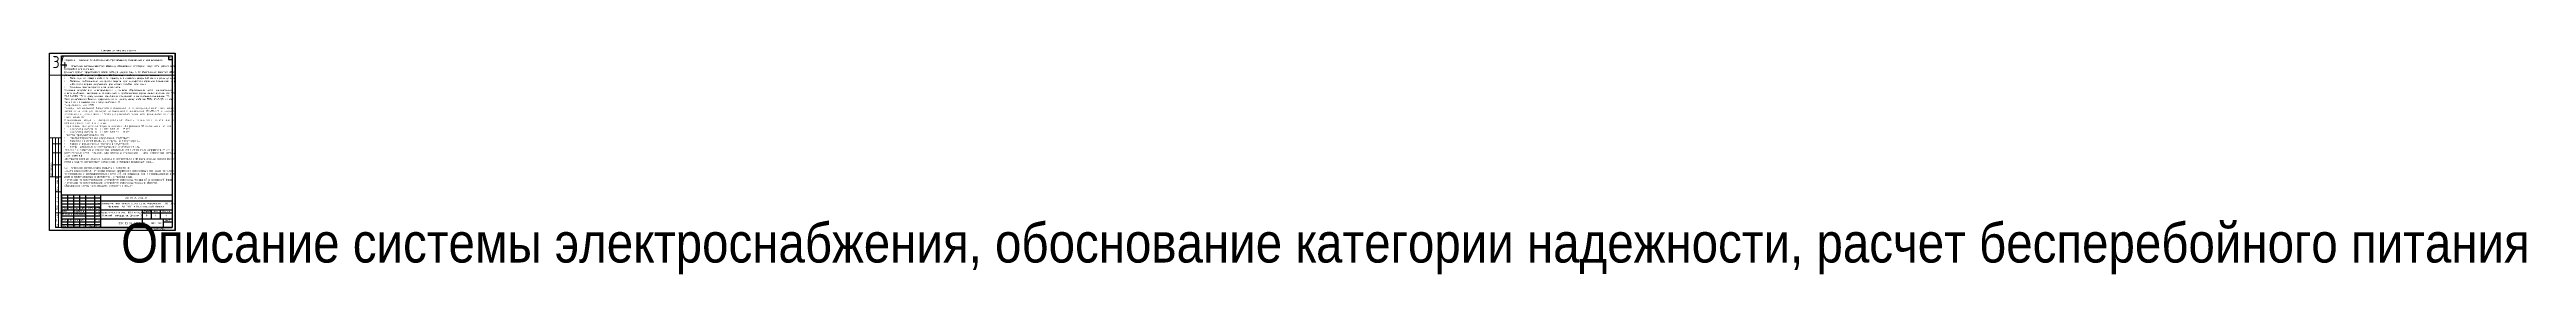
# Paper-space layout '34' of a CAD drawing. Extents: x 0 to 4144, y -73 to 303.
# The model-space entities are those that its viewports show. They can reach past a viewport. Long polylines and large blocks are cut down to what shows.
import ezdxf
from ezdxf.enums import TextEntityAlignment as Align

# ---------------------------------------------------------------- set-up
doc = ezdxf.new("R2018")
doc.units = 0
doc.header["$MEASUREMENT"] = 0
doc.layers.get('0').update_dxf_attribs({"linetype": 'CONTINUOUS'})
doc.layers.get('Defpoints').update_dxf_attribs({"linetype": 'CONTINUOUS'})
doc.layers.add('ВЭ', color=1, linetype='CONTINUOUS')
doc.styles.get("Standard").update_dxf_attribs({"font": ''})
doc.styles.add('мой', font='', dxfattribs={"width": 0.9, "height": 3})
doc.styles.get('Standard').set_extended_font_data('GOST Common')
doc.styles.get('мой').set_extended_font_data('GOST Common')

# ---------------------------------------------------------------- blocks, each defined once
blk = doc.blocks.new('*T56')
at = {"color": 0, "linetype": 'ByBlock', "lineweight": -2, "transparency": 16777216}
for p, q in [((0, 0), (6, 0)), ((0, 0), (0, -6)), ((6, 0), (6, -6)), ((0, -6), (6, -6))]:
    blk.add_line(p, q, dxfattribs=at)
blk = doc.blocks.new('*T54')
at = {"color": 0, "linetype": 'ByBlock', "lineweight": -2, "transparency": 16777216}
for p, q in [((0, 0), (185, 0)), ((0, 0), (0, -55)), ((10, 0), (10, -25)), ((20, 0), (20, -55)), ((30, 0), (30, -25)), ((40, 0), (40, -55)), ((55, 0), (55, -55)), ((65, 0), (65, -55)), ((185, 0), (185, -55)), ((0, -5), (65, -5)), ((0, -10), (185, -10)), ((0, -15), (65, -15)), ((0, -20), (65, -20)), ((0, -25), (185, -25)), ((0, -30), (65, -30)), ((0, -35), (65, -35)), ((0, -40), (185, -40)), ((135, -25), (135, -55)), ((135, -30), (185, -30)), ((150, -25), (150, -40)), ((165, -25), (165, -40)), ((0, -45), (65, -45)), ((0, -50), (65, -50)), ((0, -55), (185, -55))]:
    blk.add_line(p, q, dxfattribs=at)
at = {"color": 0, "transparency": 16777216, "char_height": 3, "style": 'мой'}
for s, insert, width, attachment_point in [('ГИП', (1, -27.5), 18, 4), ('Н. контр.', (1, -32.5), 18, 4), ('Разработ.', (1, -42.5), 18, 4), ('Изм.', (5, -22.5), 10, 5), ('{\\W0.7;Кол.уч}', (15, -22.5), 10, 5), ('Лист', (25, -22.5), 9, 5), ('Медведев', (30, -32.5), 19, 5), ('Стрижов', (30, -27.5), 19, 5), ('Костив', (30, -42.5), 19, 5), ('{\\W0.75;№Док}', (35, -22.5), 10, 5), ('Подп.', (47.5, -22.5), 15, 5), ('Дата', (60, -22.5), 10, 5), ('04.24', (60, -27.5), 9, 5), ('04.24', (60, -32.5), 9, 5), ('04.24', (60, -42.5), 9, 5), ('Распределительная сеть ШПД по адресу: г. Нижний Новгород, ул. Деловая 22 ', (100, -32.5), 69, 5), ('Строительство сети передачи данных по технологии FTTB 1Gbps филиала ПАО "МТС" в Нижегородской области', (125, -17.5), 119, 5), ('ОСК-03-04-2024-ЛГ', (125, -5), 119, 5), ('Стадия', (142.5, -27.5), 14, 5), ('Р', (142.5, -35), 14, 5), ('Лист', (157.5, -27.5), 14, 5), ('Листов', (175, -27.5), 19, 5), ('ООО "ОСК"', (160, -47.5), 49, 5)]:
    blk.add_mtext(s, dxfattribs=dict(at, insert=insert, width=width, attachment_point=attachment_point))
blk = doc.blocks.new('*T55')
at = {"color": 0, "linetype": 'ByBlock', "lineweight": 30, "transparency": 16777216}
for p, q in [((0, 0), (185, 0)), ((0, 0), (0, -15)), ((10, 0), (10, -15)), ((20, 0), (20, -15)), ((30, 0), (30, -15)), ((40, 0), (40, -15)), ((55, 0), (55, -15)), ((65, 0), (65, -15)), ((185, 0), (185, -15)), ((0, -15), (185, -15))]:
    blk.add_line(p, q, dxfattribs=at)
at = {"color": 0, "linetype": 'ByBlock', "lineweight": -2, "transparency": 16777216}
for p, q in [((170, 0), (170, -15)), ((0, -5), (65, -5)), ((0, -10), (65, -10)), ((170, -5), (185, -5))]:
    blk.add_line(p, q, dxfattribs=at)
at = {"color": 0, "lineweight": 18, "transparency": 16777216, "attachment_point": 5, "style": 'мой'}
for s, insert, char_height, width in [('Изм.', (5, -12.5), 2.5, 9), ('Кол.уч', (15, -12.5), 2.5, 9), ('Лист', (25, -12.5), 2.5, 9), ('№ док', (35, -12.5), 2.5, 9), ('Подпись', (47.5, -12.5), 2.5, 14), ('Дата', (60, -12.5), 2.5, 9), ('ОСК-03-04-2024-ЛГ', (117.5, -7.5), 3.5, 104), ('Лист', (177.5, -2.5), 3, 14)]:
    blk.add_mtext(s, dxfattribs=dict(at, insert=insert, char_height=char_height, width=width))
blk = doc.blocks.new('*U53')
at = {"lineweight": 13}
for p, q in [((0, 90), (0, 155)), ((0, 155), (20, 155)), ((5, 90), (5, 155)), ((5, 145), (20, 145)), ((5, 130), (20, 130)), ((10, 90), (10, 155)), ((15, 90), (15, 155)), ((20, 90), (20, 155)), ((0, 90), (20, 90)), ((5, 110), (20, 110)), ((10, 5), (10, 90)), ((10, 90), (20, 90)), ((15, 5), (15, 90)), ((20, 5), (20, 90)), ((10, 65), (20, 65)), ((10, 30), (20, 30)), ((10, 5), (20, 5)), ((10, 5), (10, 5))]:
    blk.add_line(p, q, dxfattribs=at)
at = {"color": 8, "lineweight": 0}
blk.add_line((0, 90), (0, 90), dxfattribs=at)
for points in [[(0, 297), (210, 297), (210, 0), (0, 0)], [(20, 292), (205, 292), (205, 5), (20, 5)]]:
    blk.add_lwpolyline(points, close=True)
for name, p in [('*T56', (199, 292)), ('*T54', (20, 60)), ('*T55', (20, 20))]:
    blk.add_blockref(name, p)
at = {"lineweight": 9, "insert": (2.5, 90.5), "char_height": 3, "width": 64, "attachment_point": 4, "rotation": 90, "style": 'мой'}
blk.add_mtext('{\\C256;Согласовано}', dxfattribs=at)
at = {"lineweight": 13, "char_height": 3, "attachment_point": 5, "rotation": 90, "style": 'мой'}
for s, insert, width in [('Взам. инв. №', (12.5, 77.5), 24), ('Подп. и дата', (12.5, 47.5), 34), ('Инв. № подл.', (12.5, 17.5), 24)]:
    blk.add_mtext(s, dxfattribs=dict(at, insert=insert, width=width))
at = {"insert": (174.2, 4.5), "char_height": 3, "width": 40.585, "attachment_point": 1, "style": 'мой'}
blk.add_mtext('Формат', dxfattribs=at)
at = {"style": 'мой', "width": 0.9}
for tag, p in [('лист', (202, 289)), ('НОМЕР_ЛИСТА', (177.5, 25.3)), ('К_ЛИСТОВ', (195, 25.3))]:
    blk.add_attdef(tag, text='', height=3, dxfattribs=at).set_placement(p, align=Align.MIDDLE_CENTER)
at = {"color": 7, "lineweight": 0, "ltscale": 0.1, "style": 'мой', "width": 0.9}
blk.add_attdef('ШИФР_ПРОЕКТА', text='', height=3, dxfattribs=at).set_placement((163, 55), align=Align.MIDDLE_LEFT)
at = {"lineweight": 30, "width": 0.9}
blk.add_attdef('НАЗВАНИЕ_ЛИСТА', text='', height=3, dxfattribs=at).set_placement((119.8, 12.7), align=Align.MIDDLE_CENTER)
at = {"style": 'мой', "width": 0.9}
blk.add_attdef('ФОРМАТ', text='', height=3, dxfattribs=at).set_placement((187.9, 3), align=Align.MIDDLE_LEFT)
blk = doc.blocks.new('*T15')
at = {"layer": 'Defpoints', "color": 8, "linetype": 'ByBlock', "lineweight": 0, "transparency": 16777216}
for p, q in [((0, 0), (7018, 0)), ((0, 0), (0, -36.7)), ((242, 0), (242, -36.7)), ((484, 0), (484, -36.7)), ((726, 0), (726, -36.7)), ((968, 0), (968, -36.7)), ((1210, 0), (1210, -36.7)), ((1452, 0), (1452, -36.7)), ((1694, 0), (1694, -36.7)), ((1936, 0), (1936, -36.7)), ((2178, 0), (2178, -36.7)), ((2420, 0), (2420, -36.7)), ((2662, 0), (2662, -36.7)), ((2904, 0), (2904, -36.7)), ((3146, 0), (3146, -36.7)), ((3388, 0), (3388, -36.7)), ((3630, 0), (3630, -36.7)), ((3872, 0), (3872, -36.7)), ((4114, 0), (4114, -36.7)), ((4356, 0), (4356, -36.7)), ((4598, 0), (4598, -36.7)), ((4840, 0), (4840, -36.7)), ((5082, 0), (5082, -36.7)), ((5324, 0), (5324, -36.7)), ((5566, 0), (5566, -36.7)), ((5808, 0), (5808, -36.7)), ((6050, 0), (6050, -36.7)), ((6292, 0), (6292, -36.7)), ((6534, 0), (6534, -36.7)), ((6776, 0), (6776, -36.7)), ((0, -36.7), (7018, -36.7))]:
    blk.add_line(p, q, dxfattribs=at)
at = {"layer": 'Defpoints', "color": 0, "linetype": 'ByBlock', "lineweight": -2, "transparency": 16777216}
blk.add_line((7018, 0), (7018, -36.7), dxfattribs=at)
at = {"layer": 'Defpoints', "color": 5, "linetype": 'Continuous', "lineweight": 0, "transparency": 16777216, "char_height": 20, "width": 232, "attachment_point": 1, "style": 'мой'}
for s, insert in [('1', (5, -5)), ('2', (247, -5)), ('3', (489, -5)), ('4', (731, -5)), ('5', (973, -5)), ('6', (1215, -5)), ('7', (1457, -5)), ('8', (1699, -5)), ('9', (1941, -5)), ('10', (2183, -5)), ('11', (2425, -5)), ('12', (2667, -5)), ('13', (2909, -5)), ('14', (3151, -5)), ('16', (3393, -5)), ('17', (3635, -5)), ('18', (3877, -5)), ('19', (4119, -5)), ('{\\fGOST Common|b0|i0|c204|p34;24', (4361, -5)), ('25', (4603, -5)), ('23', (4845, -5)), ('28', (5087, -5)), ('29', (5329, -5)), ('33', (5571, -5)), ('34', (5813, -5)), ('35', (6055, -5)), ('36', (6297, -5)), ('37', (6539, -5)), ('38', (6781, -5))]:
    blk.add_mtext(s, dxfattribs=dict(at, insert=insert))
blk = doc.blocks.new('*U16')
at = {"layer": 'ВЭ', "color": 250, "linetype": 'ByBlock', "lineweight": 18}
blk.add_lwpolyline([(-105, -148.5), (105, -148.5), (105, 148.5), (-105, 148.5), (-105, -148.5)], dxfattribs=at)
blk = doc.blocks.new('*U17')
at = {"layer": 'Defpoints', "color": 0, "linetype": 'ByBlock', "lineweight": -2, "transparency": 16777216}
blk.add_blockref('*U16', (5808, 0), dxfattribs=at)

msp = doc.modelspace()

# ---------------------------------------------------------------- block references
msp.add_blockref('*T15', (6775, 3972))
at = {"layer": 'Defpoints'}
msp.add_blockref('*U17', (6880, 3823.5), dxfattribs=at)

# ---------------------------------------------------------------- texts
at = {"color": 7, "insert": (12608, 3961.8), "char_height": 3, "width": 175, "attachment_point": 1, "style": 'мой'}
msp.add_mtext('\\pxqj;{\\fGOST Common|b0|i0|c204|p34;Раздел }4^I{\\fGOST Common|b0|i0|c204|p34;Решения по системам электроснабжения}, {\\fGOST Common|b0|i0|c204|p34;заземления и молниезащиты\\P \\P}4.1^I{\\fGOST Common|b0|i0|c204|p34;Описание системы электроснабжения}, {\\fGOST Common|b0|i0|c204|p34;обоснование категории надежности}, {\\fGOST Common|b0|i0|c204|p34;расчет системы\\Pбесперебойного питания\\PДанный проект представляет собой рабочую документацию по обеспечению электроснабжением домовых узлов }({\\fGOST Common|b0|i0|c204|p34;далее ДУ}) {\\fGOST Common|b0|i0|c204|p34;в доме ул. Деловая 22}. {\\fGOST Common|b0|i0|c204|p34;Настоящим рабочим проектом решается}:\\P\\pi-3,l3,t3;{\\fSymbol|b0|i0|c2|p18;·^I}{\\fGOST Common|b0|i0|c204|p34;Прокладка питающего кабеля от подъездного этажного шкафа ШЭ жилого дома до щита ДУ}.\\P{\\fSymbol|b0|i0|c2|p18;·^I}{\\fGOST Common|b0|i0|c204|p34;Проверка срабатывания аппаратов защиты при однофазном коротком замыкании и расчет сечения кабеля по потерям напряжения при разных способах прокладки}.\\P{\\fSymbol|b0|i0|c2|p18;·^I}{\\fGOST Common|b0|i0|c204|p34;Установка однотарифного электросчетчика}. \\P\\pi0,l0,tz;{\\fGOST Common|b0|i0|c204|p34;Основные потребители электроэнергии }- {\\fGOST Common|b0|i0|c204|p34;сетевое оборудование связи}, {\\fGOST Common|b0|i0|c204|p34;расположенное в ДУ}. {\\fGOST Common|b0|i0|c204|p34;Проект электроснабжения выполнен в соответствии с требованиями нормативных документов}: {\\fGOST Common|b0|i0|c204|p34;ГОСТ Р }50571; {\\fGOST Common|b0|i0|c204|p34;СП }31-110-2003; {\\fGOST Common|b0|i0|c204|p34;ПЗУ по результатам технических изысканий и на основании выданных ТУ}.\\P{\\fGOST Common|b0|i0|c204|p34;Электроснабжение объекта осуществляется по одному вводу}, {\\fGOST Common|b0|i0|c204|p34;кабелем ВВГнг}LS-3*1,5 {\\fGOST Common|b0|i0|c204|p34;мм кв}. {\\fGOST Common|b0|i0|c204|p34;от ВРУ здания}.\\P{\\fGOST Common|b0|i0|c204|p34;Категория по надежности электроснабжения }III. \\P{\\fGOST Common|b0|i0|c204|p34;Напряжение в сети }220{\\fGOST Common|b0|i0|c204|p34;В}.\\P{\\fGOST Common|b0|i0|c204|p34;Граница разграничений балансовой принадлежности и эксплуатационной ответственности }({\\fGOST Common|b0|i0|c204|p34;БП и }30) {\\fGOST Common|b0|i0|c204|p34;находятся на входящих контактах автоматического выключателя ВА}-101-10{\\fGOST Common|b0|i0|c204|p34;А в этажных эл}. {\\fGOST Common|b0|i0|c204|p34;щитах и оформляется в соответствии с }"{\\fGOST Common|b0|i0|c204|p34;Актом разграничения балансовой принадлежности и эксплуатационной ответственности}".\\P{\\fGOST Common|b0|i0|c204|p34;Установленная мощность электропотребителей объекта определяется количеством присоединенных домовых узлов к электросети дома}.\\P{\\fGOST Common|b0|i0|c204|p34;Потребляемая электрическая мощность активного оборудования ДУ приведена в таблице}.\\P\\pi-3,l3,t3;{\\fSymbol|b0|i0|c2|p18;·^I}{\\fGOST Common|b0|i0|c204|p34;Коммутатор доступа  }D-Link DES-3200-28 - 35 {\\fGOST Common|b0|i0|c204|p34;Вт};{\\fGOST Common|b0|i0|c204|p34;\\P{\\fSymbol|b0|i0|c2|p18;·^I}Коммутатор доступа  }D-Link DES-3200-52 - {\\fGOST Common|b0|i0|c204|p34;39} {\\fGOST Common|b0|i0|c204|p34;Вт};\\P\\pi0,l0,tz;{\\fGOST Common|b0|i0|c204|p34;Проектом предусматривается}, {\\fGOST Common|b0|i0|c204|p34;что}:\\P\\pi-3,l3,t3;{\\fSymbol|b0|i0|c2|p18;·^I}{\\fGOST Common|b0|i0|c204|p34;электрообогревательное оборудование отсутствует};\\P{\\fSymbol|b0|i0|c2|p18;·^I}{\\fGOST Common|b0|i0|c204|p34;подключение дополнительных нагрузок не предусмотрены};\\P{\\fSymbol|b0|i0|c2|p18;·^I}{\\fGOST Common|b0|i0|c204|p34;пожаро и взрывоопасные помещения отсутствуют};\\P{\\fSymbol|b0|i0|c2|p18;·^I}{\\fGOST Common|b0|i0|c204|p34;потери напряжения в электроустановке не превышает }4%; \\P\\pi0,l0,tz;{\\fGOST Common|b0|i0|c204|p34;Величина и допустимые отклонения напряжения }220{\\fGOST Common|b0|i0|c204|p34;В}, {\\fGOST Common|b0|i0|c204|p34;отклонения напряжения от }2,5 {\\fGOST Common|b0|i0|c204|p34;до }5% U{\\fGOST Common|b0|i0|c204|p34;ном}, {\\fGOST Common|b0|i0|c204|p34;для осветительных сетей }+5%U{\\fGOST Common|b0|i0|c204|p34;ном}, {\\fGOST Common|b0|i0|c204|p34;для остальных приемников }- 50{\\fGOST Common|b0|i0|c204|p34;Гц}, {\\fGOST Common|b0|i0|c204|p34;отклонения частоты }+0,1{\\fGOST Common|b0|i0|c204|p34;Гц }(0,2%) ({\\fGOST Common|b0|i0|c204|p34;ГОСТ }13109-93)\\P{\\fGOST Common|b0|i0|c204|p34;Электроустановочные изделия выбраны в соответствии с функциональным назначением помещений}, {\\fGOST Common|b0|i0|c204|p34;их степень защита соответствует напряжению и условиям окружающей среды}.\\P\\P4.2^I{\\fGOST Common|b0|i0|c204|p34;Описание системы молниезащиты и заземления\\PЗащита сооружений СКТ от заноса опасных напряжений}, {\\fGOST Common|b0|i0|c204|p34;возникающих при ударе молнии в\\Pмагистральных и распределительных сетях СКТ как воздушных}, {\\fGOST Common|b0|i0|c204|p34;так и прокладываемых в земле\\Pдолжна проектироваться в соответствии с требованиями}.\\P{\\fGOST Common|b0|i0|c204|p34;Инструкции по проектированию и устройству молниезащиты зданий и сооружений }({\\fGOST Common|b0|i0|c204|p34;глава }6).\\P{\\fGOST Common|b0|i0|c204|p34;Инструкции по проектированию и устройству молниезащиты радио объектов}.\\P{\\fGOST Common|b0|i0|c204|p34;Оборудование систем молниезащиты в проект не входит}.', dxfattribs=at)

psp = doc.layouts.new('34')

# ---------------------------------------------------------------- block references
ref = psp.add_blockref('*U53', (0, 0))
ref.add_attrib('лист', '36', dxfattribs={"height": 3, "style": 'мой', "width": 0.9}).set_placement((202, 289), align=Align.MIDDLE_CENTER)
ref.add_attrib('НОМЕР_ЛИСТА', '1', dxfattribs={"height": 3, "style": 'мой', "width": 0.9}).set_placement((177.5, 25.2), align=Align.MIDDLE_CENTER)
ref.add_attrib('К_ЛИСТОВ', '1', dxfattribs={"height": 3, "style": 'мой', "width": 0.9}).set_placement((195, 25.2), align=Align.MIDDLE_CENTER)
lines = psp.add_mtext('\\W0.9000;Описание системы электроснабжения, обоснование категории надежности, расчет бесперебойного питания', dxfattribs={"insert": (119.8, 12.7), "char_height": 66, "attachment_point": 1})
ref.add_attrib('НАЗВАНИЕ_ЛИСТА', '', (119.8, 12.7)).embed_mtext(lines)
ref.add_attrib('Чертеж', 'Содержание рабочего проекта', dxfattribs={"height": 3, "style": 'мой', "width": 0.9}).set_placement((115.8, 301.2), align=Align.MIDDLE_CENTER)
ref.add_attrib('ФОРМАТ', 'А4', dxfattribs={"height": 3, "style": 'мой', "width": 0.9}).set_placement((187.8, 3), align=Align.MIDDLE_LEFT)

# ---------------------------------------------------------------- viewports
at = {"layer": 'ВЭ', "color": 1}
psp.add_viewport(center=(105, 148.5), size=(210, 297), view_center_point=(12688.2, 3823.6), view_height=297, dxfattribs=at)

doc.saveas('drawing.dxf')
